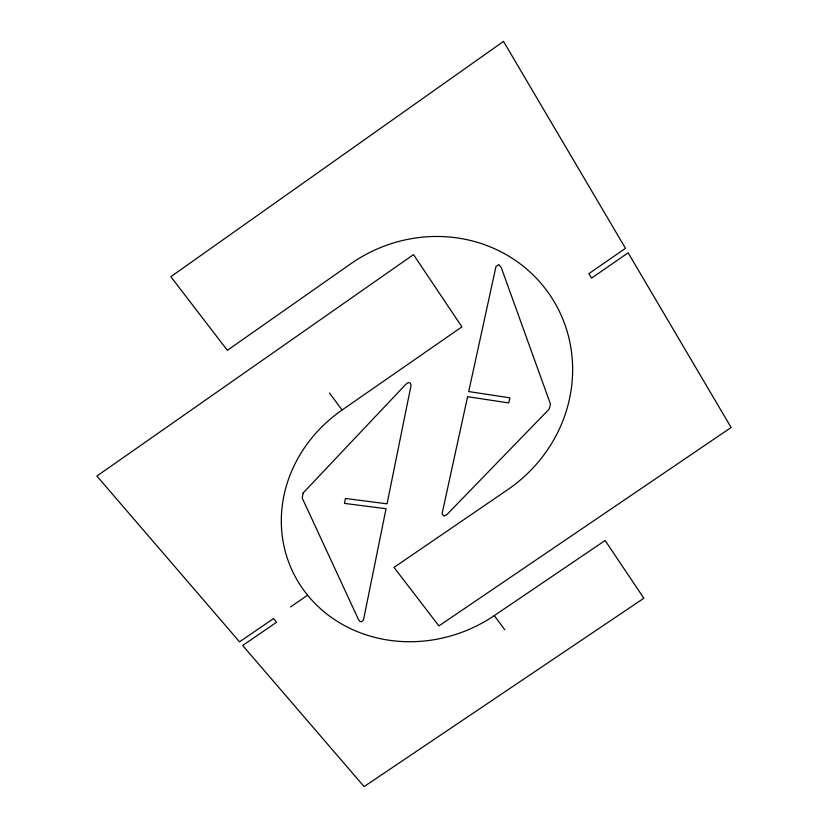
<?xml version="1.0" encoding="UTF-8"?>
<svg xmlns="http://www.w3.org/2000/svg" width="828" height="828" viewBox="0 0 828 828"><rect width="100%" height="100%" fill="white"/><g stroke="black" fill="none" stroke-linecap="round" stroke-linejoin="round"><path stroke-width="1.24" d="M342.067 410.015L461.91 326.853L413.493 254.61L96.886 476.059L239.551 641.855L273.519 618.568L276.604 622.242L242.676 645.488L364.103 786.6L643.853 598.24L605.133 540.498L494.275 615.618A139.414 127.388 -23.6 0 1 304.28 590.913A139.414 127.388 -23.6 0 1 342.067 410.015L329.472 393M290.556 606.903L307.612 595.208M494.275 615.618L504.759 629.777M303.11 493.033L302.21 498.021L358.452 619.479L359.942 621.486L361.826 621.683L363.482 620.017L386.055 508.713L344.469 503.403L345.411 498.477L387.049 503.828L411.112 385.144L410.171 382.888L408.173 382.577L405.803 384.337L303.11 493.033M467.592 396.705L442.08 513.681L443.798 516.175L447.13 514.333L549.223 409.053L550.434 404.012L501.282 267.599L498.818 264.556L495.951 266.657L468.71 391.561L509.903 397.833L508.734 402.925L467.592 396.705M503.507 41.4L170.837 276.697L227.358 350.327L350.575 263.915A144.921 137.52 -33.3 0 1 549.047 293.754A144.921 137.52 -33.3 0 1 507.761 489.627L394.004 567.408L438.923 625.916L731.114 427.496L628.141 252.819L591.606 278.094L588.884 273.644L625.482 248.307L503.507 41.4"/></g></svg>
